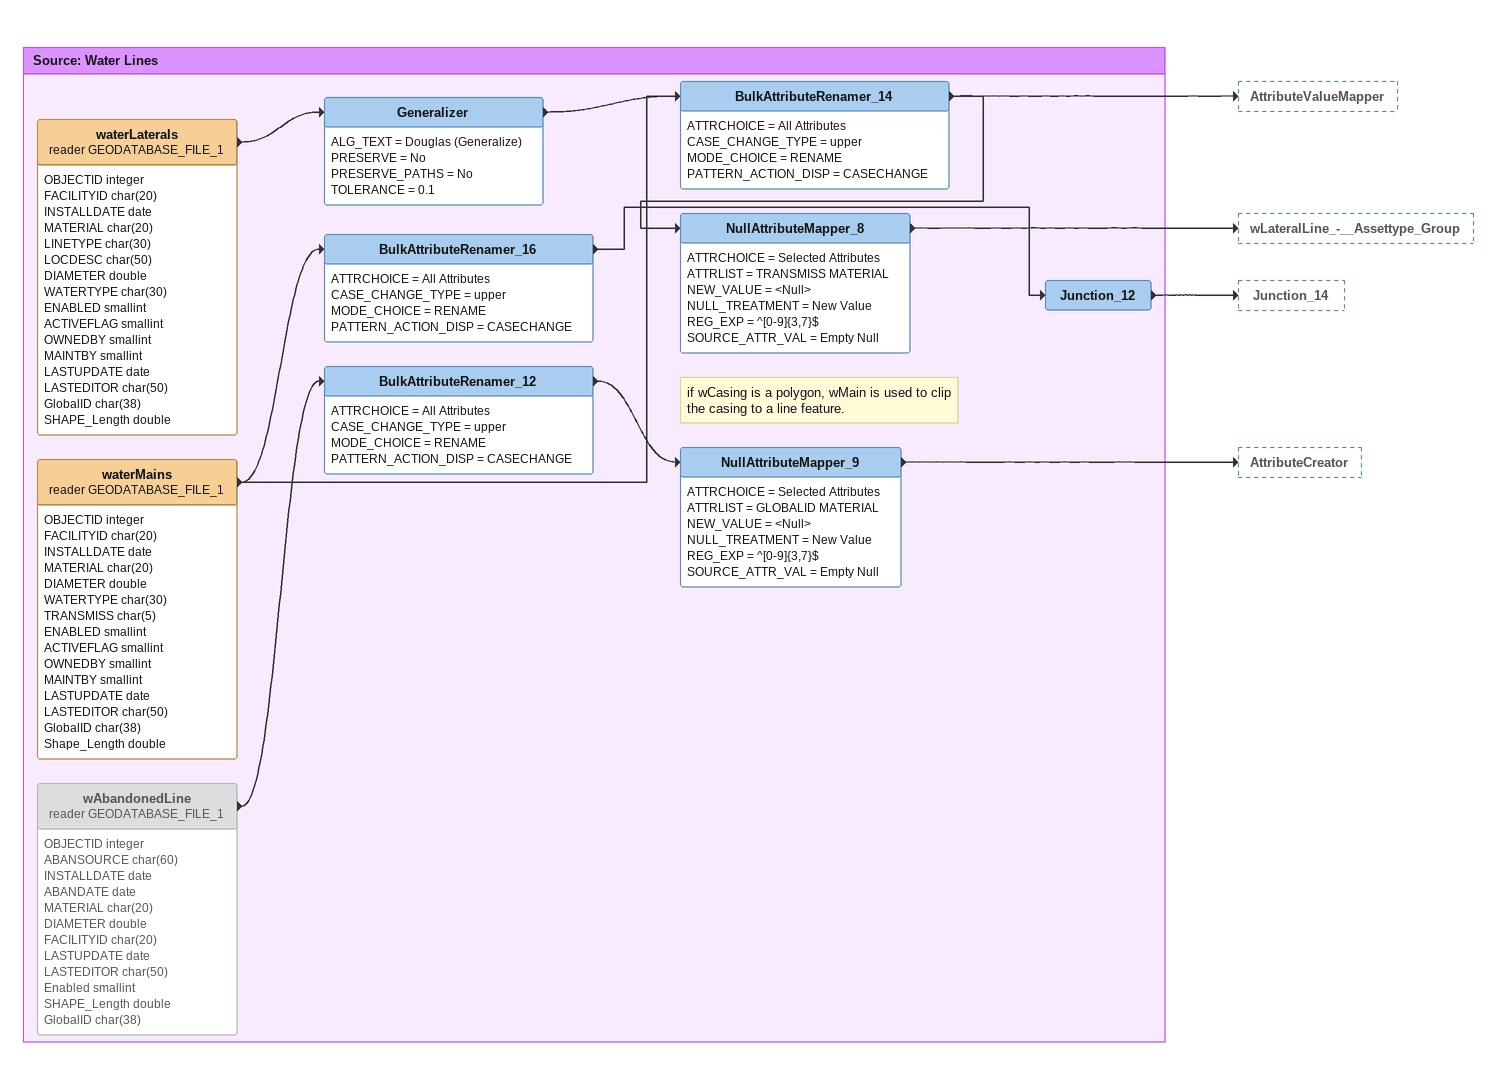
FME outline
Bookmark: Source: Water Lines
waterLaterals (reader GEODATABASE_FILE_1)
    attributes: OBJECTID integer, FACILITYID char(20), INSTALLDATE date, MATERIAL char(20), LINETYPE char(30), LOCDESC char(50), DIAMETER double, WATERTYPE char(30), ENABLED smallint, ACTIVEFLAG smallint, OWNEDBY smallint, MAINTBY smallint, LASTUPDATE date, LASTEDITOR char(50), GlobalID char(38), SHAPE_Length double
    -> Generalizer
Generalizer
    ALG_TEXT = Douglas (Generalize)
    PRESERVE = No
    PRESERVE_PATHS = No
    TOLERANCE = 0.1
    -> BulkAttributeRenamer_14
waterMains (reader GEODATABASE_FILE_1)
    attributes: OBJECTID integer, FACILITYID char(20), INSTALLDATE date, MATERIAL char(20), DIAMETER double, WATERTYPE char(30), TRANSMISS char(5), ENABLED smallint, ACTIVEFLAG smallint, OWNEDBY smallint, MAINTBY smallint, LASTUPDATE date, LASTEDITOR char(50), GlobalID char(38), Shape_Length double
    -> BulkAttributeRenamer_16
    -> BulkAttributeRenamer_14
BulkAttributeRenamer_14
    ATTRCHOICE = All Attributes
    CASE_CHANGE_TYPE = upper
    MODE_CHOICE = RENAME
    PATTERN_ACTION_DISP = CASECHANGE
    -> NullAttributeMapper_8
    -> AttributeValueMapper
NullAttributeMapper_8
    ATTRCHOICE = Selected Attributes
    ATTRLIST = TRANSMISS MATERIAL
    NEW_VALUE = <Null>
    NULL_TREATMENT = New Value
    REG_EXP = ^[0-9]{3,7}$
    SOURCE_ATTR_VAL = Empty Null
    -> wLateralLine_-__Assettype_Group
BulkAttributeRenamer_16
    ATTRCHOICE = All Attributes
    CASE_CHANGE_TYPE = upper
    MODE_CHOICE = RENAME
    PATTERN_ACTION_DISP = CASECHANGE
    -> Junction_12
Note: if wCasing is a polygon, wMain is used to clip the casing to a line feature.
Junction_12
    -> Junction_14
wAbandonedLine (reader GEODATABASE_FILE_1) [off]
    attributes: OBJECTID integer, ABANSOURCE char(60), INSTALLDATE date, ABANDATE date, MATERIAL char(20), DIAMETER double, FACILITYID char(20), LASTUPDATE date, LASTEDITOR char(50), Enabled smallint, SHAPE_Length double, GlobalID char(38)
    -> BulkAttributeRenamer_12
BulkAttributeRenamer_12
    ATTRCHOICE = All Attributes
    CASE_CHANGE_TYPE = upper
    MODE_CHOICE = RENAME
    PATTERN_ACTION_DISP = CASECHANGE
    -> NullAttributeMapper_9
NullAttributeMapper_9
    ATTRCHOICE = Selected Attributes
    ATTRLIST = GLOBALID MATERIAL
    NEW_VALUE = <Null>
    NULL_TREATMENT = New Value
    REG_EXP = ^[0-9]{3,7}$
    SOURCE_ATTR_VAL = Empty Null
    -> AttributeCreator
